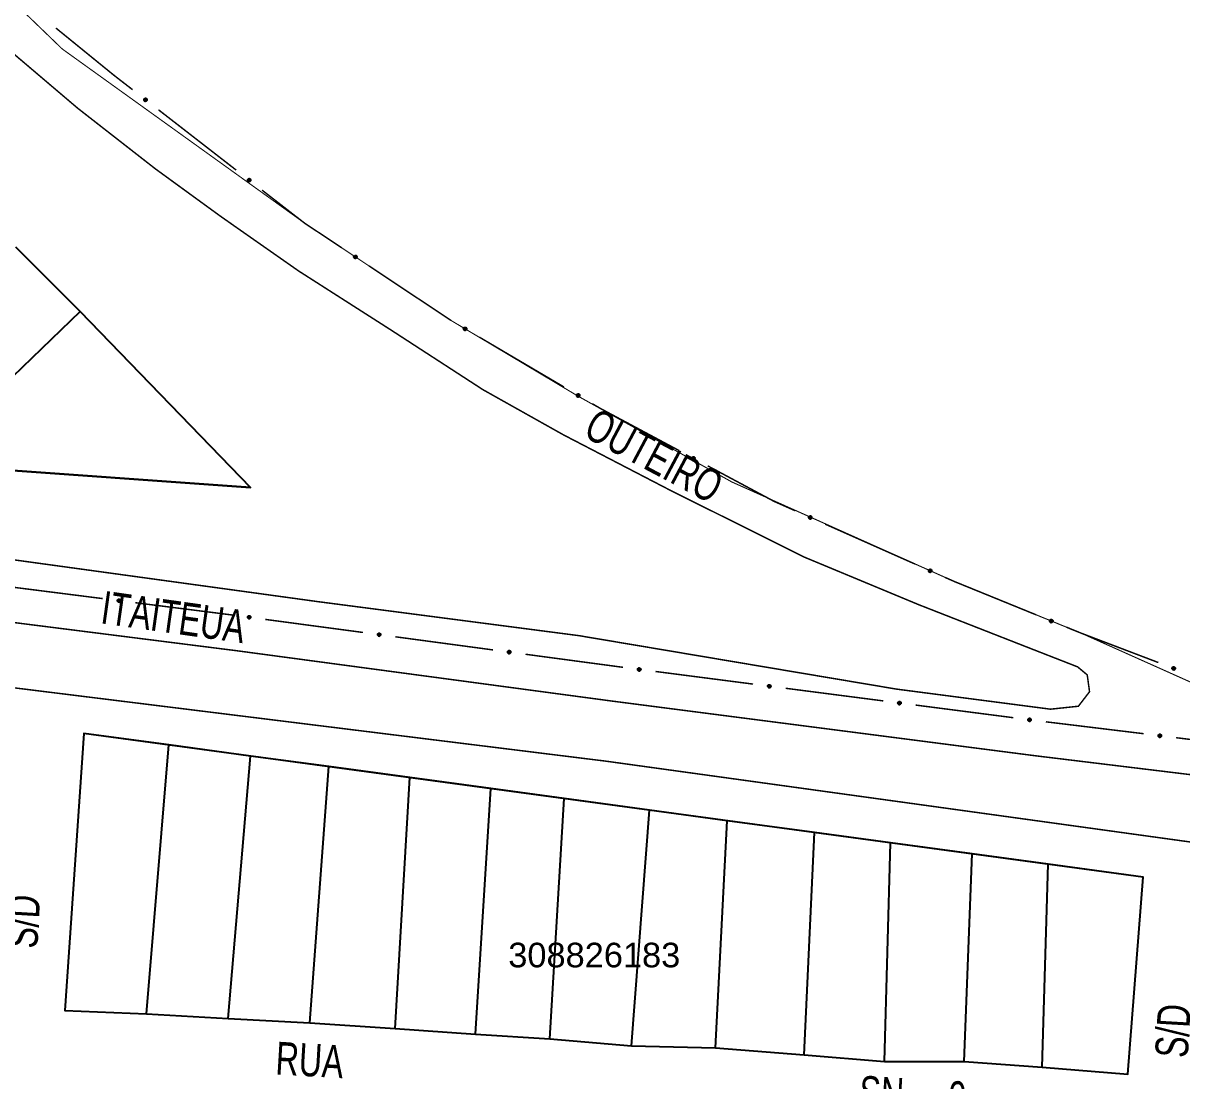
# Model space of a CAD drawing. Extents: x 205150 to 206910, y 4858726 to 4860849.
# Drawn here: x 206199 to 206340.3, y 4860243.1 to 4860372.1 of the extents above; entities that cross this region are included whole.
import ezdxf

# ---------------------------------------------------------------- set-up
doc = ezdxf.new("R2010")
doc.units = 0
doc.header["$LTSCALE"] = 1.5
doc.header["$MEASUREMENT"] = 0
doc.linetypes.add('TRACO_05', pattern=[11, 7, -1, 0.5, -1, 0.5, -1])
for name, color, linetype in [('CD-MALHA-LOTES', 7, 'CONTINUOUS'), ('CD_TXT_QUADRA', 7, 'CONTINUOUS'), ('HD-VALAS-DRENOS', 170, 'CONTINUOUS'), ('LM-LIM-SETOR-FISCAL', 7, 'CONTINUOUS'), ('RU-QUADRAS', 6, 'CONTINUOUS'), ('SV-EIXO-ROD-ESTR', 7, 'CONTINUOUS'), ('SV-EST-MUNIC-PAV', 20, 'CONTINUOUS'), ('SV-TXT-MUNIC-PAV', 20, 'CONTINUOUS'), ('SV-TXT-RUA-N-PAV-S-GUIA-C-GUIA', 7, 'CONTINUOUS')]:
    doc.layers.add(name, color=color, linetype=linetype)
doc.styles.add('ARIAL', font='ARIAL.TTF')
doc.linetypes.add('Limite', pattern='A,20,-3,[130,ltypeshp.shx,S=6.35,R=0,X=0,Y=0],-3,20', length=46)

msp = doc.modelspace()

# ---------------------------------------------------------------- linework, layer by layer
at = {"layer": 'CD-MALHA-LOTES'}
for points in [[(206198.08, 4860344.86), (206205.98, 4860336.97)], [(206205.98, 4860336.97), (206189.42, 4860321.05)], [(206192.58, 4860317.94), (206226.75, 4860315.52), (206205.98, 4860336.97)], [(206216.77, 4860284.1), (206206.42, 4860285.5), (206204.1, 4860251.71), (206214.06, 4860251.29)], [(206214.06, 4860251.29), (206216.77, 4860284.1)], [(206226.76, 4860282.74), (206216.77, 4860284.1)], [(206224.03, 4860250.74), (206226.76, 4860282.74)], [(206236.29, 4860281.45), (206226.76, 4860282.74)], [(206233.99, 4860250.19), (206236.29, 4860281.45)], [(206246.16, 4860280.11), (206236.29, 4860281.45)], [(206244.37, 4860249.5), (206246.16, 4860280.11)], [(206256.05, 4860278.77), (206246.16, 4860280.11)], [(206254.19, 4860248.8), (206256.05, 4860278.77)], [(206264.98, 4860277.56), (206256.05, 4860278.77)], [(206263.26, 4860248.24), (206264.98, 4860277.56)], [(206275.41, 4860276.14), (206264.98, 4860277.56)], [(206273.22, 4860247.41), (206275.41, 4860276.14)], [(206284.86, 4860274.86), (206275.41, 4860276.14)], [(206283.46, 4860247.13), (206284.86, 4860274.86)], [(206295.51, 4860273.42), (206284.86, 4860274.86)], [(206294.25, 4860246.31), (206295.51, 4860273.42)], [(206304.78, 4860272.16), (206295.51, 4860273.42)], [(206304.07, 4860245.48), (206304.78, 4860272.16)], [(206314.74, 4860270.81), (206304.78, 4860272.16)], [(206313.76, 4860245.48), (206314.74, 4860270.81)], [(206324.04, 4860269.55), (206314.74, 4860270.81)], [(206323.31, 4860244.79), (206324.04, 4860269.55)], [(206323.31, 4860244.79), (206333.74, 4860243.95), (206335.62, 4860267.98), (206324.04, 4860269.55)], [(206214.06, 4860251.29), (206224.03, 4860250.74)], [(206224.03, 4860250.74), (206233.99, 4860250.19)], [(206233.99, 4860250.19), (206244.37, 4860249.5)], [(206244.37, 4860249.5), (206254.19, 4860248.8)], [(206254.19, 4860248.8), (206263.26, 4860248.24)], [(206263.26, 4860248.24), (206273.22, 4860247.41)], [(206273.22, 4860247.41), (206283.46, 4860247.13)], [(206283.46, 4860247.13), (206294.25, 4860246.31)], [(206294.25, 4860246.31), (206304.07, 4860245.48)], [(206304.07, 4860245.48), (206313.76, 4860245.48)], [(206313.76, 4860245.48), (206323.31, 4860244.79)]]:
    msp.add_lwpolyline(points, dxfattribs=at)
at = {"layer": 'HD-VALAS-DRENOS', "linetype": 'TRACO_05', "const_width": 0.18, "flags": 128}
msp.add_lwpolyline([(206460.35, 4860255.95), (206359.06, 4860269.81), (206270.08, 4860282.12), (206180.93, 4860293.17), (206106.93, 4860301.72), (206054.09, 4860309.47), (206039.63, 4860309.88), (206036.89, 4860309.19), (206036.03, 4860301.76), (206038.08, 4860289.53)], dxfattribs=at)
at = {"layer": 'LM-LIM-SETOR-FISCAL', "linetype": 'Limite', "ltscale": 0.1, "const_width": 0.13, "flags": 128}
msp.add_lwpolyline([(205319.29, 4860270.52), (205308.71, 4860256.67), (205305.78, 4860258.84), (205287.54, 4860237.69), (205276.64, 4860225.85), (205246.75, 4860195.21), (205217.93, 4860166.62), (205205.07, 4860154.22), (205154.16, 4860103.62), (205198.33, 4860053.28), (205217.33, 4860073.87), (205228.31, 4860086.13), (205238.29, 4860095.9), (205249.21, 4860104.33), (205257.45, 4860109.18), (205264.02, 4860112.21), (205279.18, 4860117.77), (205286.26, 4860119.79), (205298.64, 4860121.61), (205309.27, 4860122.88), (205318.87, 4860123.38), (205330.48, 4860123.39), (205348.91, 4860120.43), (205359.29, 4860117.56), (205368.87, 4860113.52), (205387.79, 4860104.36), (205416.55, 4860084.92), (205427.35, 4860072.78), (205437.08, 4860059.62), (205479.77, 4859996.22), (205490.09, 4859981.19), (205507.28, 4859955.95), (205301.82, 4859758.53), (205304.27, 4859754.35), (205308.51, 4859743.48), (205314.17, 4859730.07), (205319.34, 4859714.73), (205318.69, 4859702.13), (205317.26, 4859690.64), (205315.74, 4859682.13), (205314.47, 4859670.89), (205312.89, 4859663.45), (205309.4, 4859652.21), (205307.5, 4859644.78), (205307.82, 4859635.75), (205310.04, 4859627.84), (205314.31, 4859618.34), (205319.85, 4859606.63), (205326.97, 4859596.97), (205332.19, 4859589.73), (205339.8, 4859581.22), (205346.76, 4859572.51), (205354, 4859559.81), (205353.39, 4859552.98), (205353.27, 4859547.01), (205355.22, 4859540.43), (205360.95, 4859533.08), (205371.88, 4859519.43), (205377.63, 4859512.44), (205385.79, 4859503.96), (205396.46, 4859500.67), (205404.7, 4859492.02), (205412.93, 4859478.57), (205420.22, 4859461.9), (205423.63, 4859449.31), (205425.2, 4859433.83), (205427.41, 4859417.81), (205434.87, 4859380.22), (205437.8, 4859372.3), (205447.24, 4859361.81), (205453.54, 4859349.48), (205459.05, 4859329.54), (205466.92, 4859311.43), (205476.36, 4859294.25), (205487.12, 4859281.65), (205492.89, 4859272.47), (205496.57, 4859259.35), (205503.39, 4859250.69), (205510.74, 4859242.04), (205513.88, 4859233.64), (205518.87, 4859225.77), (205525.3, 4859218.82), (205532.12, 4859213.83), (205535.79, 4859207.8), (205538.94, 4859201.5), (205542.88, 4859195.99), (205547.34, 4859189.96), (205548.12, 4859187.59), (205557.31, 4859181.03), (205563.87, 4859170.28), (205572.52, 4859159), (205575.67, 4859152.83), (205573.49, 4859146.26), (205574.41, 4859107.72), (205574.1, 4859102.45), (205570.43, 4859091.7), (205564.13, 4859081.46), (205558.88, 4859071.49), (205553.9, 4859063.1), (205553.9, 4859053.65), (205550.78, 4858995.23), (205582.12, 4858999.84), (205643.48, 4859000.72), (205662.02, 4859003.54), (205723.44, 4859017.98), (205780.86, 4859021.75), (205796.46, 4859023.04), (205822.25, 4859018.37), (205884.61, 4859012.81), (205949.14, 4859010.7), (206010.04, 4859007.01), (206085.77, 4858991.23), (206142.93, 4858964.03), (206222.76, 4858955.8), (206247.48, 4858946.16), (206320.03, 4858923.22), (206357.59, 4858908.6), (206441.35, 4858853.88), (206472.45, 4858825.54), (206535.38, 4858773.37), (206582.46, 4858737.4), (206654.71, 4858791.02), (206678.45, 4858818.8), (206712.51, 4858857.69), (206744.07, 4858897.64), (206751.69, 4858909.49), (206759.23, 4858922.23), (206766.2, 4858935.79), (206774.68, 4858954.45), (206780.86, 4858969.77), (206787.32, 4858989.53), (206795.67, 4859017.91), (206801.34, 4859037.45), (206804.81, 4859048.55), (206810.21, 4859067.25), (206818.72, 4859096.7), (206836.07, 4859155.15), (206846.57, 4859191.69), (206849.26, 4859199.97), (206857.1, 4859228.87), (206879.44, 4859306.63), (206888.86, 4859339.28), (206892.9, 4859355.31), (206898.05, 4859377.14), (206902.33, 4859396.65), (206903.66, 4859403.73), (206904.19, 4859408.48), (206905.69, 4859418.05), (206906.56, 4859427.57), (206907.69, 4859436.73), (206908.51, 4859451.61), (206908.98, 4859469.92), (206908.88, 4859478.27), (206909.31, 4859486.41), (206909.8, 4859503.75), (206908.06, 4859522.53), (206905.79, 4859539.89), (206902.11, 4859560.26), (206898.96, 4859576.34), (206897.7, 4859582.09), (206890.37, 4859608.85), (206880.35, 4859645.11), (206869.65, 4859680.81), (206865.82, 4859696.97), (206853.5, 4859740.64), (206829.42, 4859824.64), (206821, 4859851.39), (206812.97, 4859883.79), (206808.11, 4859900.23), (206792.3, 4859957.48), (206787.8, 4859976.76), (206777.66, 4860010.06), (206765, 4860051.58), (206755.54, 4860085.7), (206750.68, 4860101.63), (206741.17, 4860125.56), (206733.16, 4860141.6), (206724.53, 4860155.76), (206720.58, 4860162.18), (206711.45, 4860176.18), (206701.64, 4860187.46), (206699.72, 4860189.66), (206688, 4860201.91), (206676.62, 4860211.53), (206661.73, 4860222.42), (206647.52, 4860230.3), (206635.25, 4860235.79), (206614.85, 4860243.29), (206606.14, 4860245.65), (206597.68, 4860248), (206583.47, 4860251.01), (206568.95, 4860253.89), (206555.52, 4860256.25), (206536.42, 4860258.75), (206515.07, 4860261.46), (206491.2, 4860264.62), (206461.18, 4860268.88), (206439.8, 4860271.78), (206410.63, 4860276.21), (206388.16, 4860279.36), (206368.66, 4860282.7), (206354.57, 4860286.28), (206341.8, 4860291.58), (206328.08, 4860297.72), (206312.52, 4860304.06), (206285.44, 4860316.18), (206266.75, 4860326.61), (206251.28, 4860335.83), (206233.37, 4860347.73), (206203.78, 4860369), (206190.98, 4860381.36), (206176.1, 4860393.77), (206148.73, 4860420.73), (206131.72, 4860438.15), (206119.93, 4860450.72), (206096.07, 4860474.64), (206079.22, 4860491.32), (206053.65, 4860516.64), (206024.02, 4860544.98), (206003.48, 4860565.32), (205982.61, 4860587.19), (205969.68, 4860601.5), (205947.41, 4860624.23), (205941.47, 4860630.27), (205933.71, 4860637.54), (205921.87, 4860648.63), (205904.16, 4860665.5), (205891.55, 4860678.66), (205883.32, 4860686.89), (205866.07, 4860704.91), (205856.37, 4860714.35), (205825.17, 4860745.55), (205813.99, 4860756.84), (205803.22, 4860767.55), (205796.49, 4860774.25), (205790.73, 4860779.92), (205778.11, 4860792.25), (205767.26, 4860803.09), (205754.34, 4860816.31), (205748.7, 4860822.1), (205743.2, 4860827.74), (205737.56, 4860833.24), (205728.8, 4860841.85), (205722.27, 4860848.82), (205716.69, 4860834.76), (205683.28, 4860785.15), (205648.13, 4860731.52), (205621.03, 4860690.19), (205590.06, 4860643.83), (205580.55, 4860630.3), (205567.6, 4860611.82), (205565.6, 4860608.82), (205469.79, 4860465.73), (205420.74, 4860392.29), (205335.67, 4860262.2), (205321.6, 4860273.55)], close=True, dxfattribs=at)
at = {"layer": 'RU-QUADRAS'}
msp.add_lwpolyline([(206198.08, 4860344.86), (206205.98, 4860336.97), (206226.75, 4860315.52), (206192.58, 4860317.94)], dxfattribs=at)
msp.add_lwpolyline([(206206.42, 4860285.5), (206204.1, 4860251.71), (206214.06, 4860251.29), (206224.03, 4860250.74), (206233.99, 4860250.19), (206244.37, 4860249.5), (206254.19, 4860248.8), (206263.26, 4860248.24), (206273.22, 4860247.41), (206283.46, 4860247.13), (206294.25, 4860246.31), (206304.07, 4860245.48), (206313.76, 4860245.48), (206323.31, 4860244.79), (206333.74, 4860243.95), (206335.62, 4860267.98)], close=True, dxfattribs=at)
at = {"layer": 'SV-EIXO-ROD-ESTR', "const_width": 0.18, "flags": 128}
for points in [[(206203.01, 4860371.55), (206209.99, 4860365.87)], [(206209.99, 4860365.87), (206210.15, 4860365.74)], [(206210.15, 4860365.74), (206212.36, 4860364.03)], [(206215.52, 4860361.58), (206225, 4860354.22)], [(206228.16, 4860351.77), (206232.9, 4860348.09)], [(206232.9, 4860348.09), (206233.37, 4860347.73)], [(206233.37, 4860347.73), (206237.87, 4860344.74)], [(206241.21, 4860342.52), (206251.2, 4860335.88)], [(206254.64, 4860333.85), (206264.98, 4860327.76)], [(206268.43, 4860325.72), (206269.29, 4860325.22)], [(206269.29, 4860325.22), (206269.37, 4860325.17)], [(206269.37, 4860325.17), (206278.99, 4860320.02)], [(206282.51, 4860318.14), (206290.45, 4860313.89)], [(206290.45, 4860313.89), (206290.62, 4860313.8)], [(206290.62, 4860313.8), (206293.18, 4860312.66)], [(206296.84, 4860311.03), (206307.8, 4860306.16)], [(206311.46, 4860304.53), (206312.37, 4860304.13)], [(206312.37, 4860304.13), (206312.52, 4860304.06)], [(206196.82, 4860303.46), (206208.72, 4860301.95)], [(206312.52, 4860304.06), (206322.56, 4860299.97)], [(206212.69, 4860301.45), (206224.6, 4860299.94)], [(206228.56, 4860299.41), (206240.45, 4860297.82)], [(206326.26, 4860298.46), (206327.19, 4860298.08)], [(206244.42, 4860297.29), (206256.31, 4860295.69)], [(206327.19, 4860298.08), (206328.08, 4860297.72)], [(206328.08, 4860297.72), (206337.46, 4860294.15)], [(206260.28, 4860295.16), (206271.18, 4860293.7)], [(206271.18, 4860293.7), (206271.45, 4860293.66)], [(206271.45, 4860293.66), (206272.17, 4860293.57)], [(206276.14, 4860293.06), (206288.04, 4860291.52)], [(206292.01, 4860291.01), (206303.91, 4860289.47)], [(206307.87, 4860288.96), (206319.78, 4860287.42)], [(206323.74, 4860286.92), (206335.66, 4860285.47)], [(206339.63, 4860284.98), (206350.55, 4860283.65)]]:
    msp.add_lwpolyline(points, dxfattribs=at)
at = {"layer": 'SV-EIXO-ROD-ESTR', "flags": 128}
for points in [[(206213.89, 4860362.98), (206213.94, 4860362.98), (206213.98, 4860362.98), (206214.02, 4860362.97), (206214.05, 4860362.95), (206214.07, 4860362.92), (206214.09, 4860362.89), (206214.11, 4860362.85), (206214.12, 4860362.81), (206214.11, 4860362.76), (206214.1, 4860362.73), (206214.08, 4860362.7), (206214.05, 4860362.67), (206214.02, 4860362.65), (206213.98, 4860362.64), (206213.93, 4860362.63), (206213.89, 4860362.63), (206213.86, 4860362.65), (206213.83, 4860362.67), (206213.8, 4860362.69), (206213.78, 4860362.72), (206213.77, 4860362.76), (206213.76, 4860362.81), (206213.77, 4860362.85), (206213.78, 4860362.88), (206213.8, 4860362.91), (206213.82, 4860362.94), (206213.85, 4860362.96), (206213.89, 4860362.98)], [(206226.54, 4860353.17), (206226.58, 4860353.18), (206226.63, 4860353.17), (206226.66, 4860353.16), (206226.69, 4860353.14), (206226.72, 4860353.12), (206226.74, 4860353.09), (206226.75, 4860353.05), (206226.76, 4860353), (206226.75, 4860352.96), (206226.74, 4860352.92), (206226.72, 4860352.89), (206226.7, 4860352.87), (206226.67, 4860352.85), (206226.63, 4860352.83), (206226.58, 4860352.82), (206226.54, 4860352.83), (206226.5, 4860352.84), (206226.47, 4860352.86), (206226.45, 4860352.89), (206226.43, 4860352.92), (206226.41, 4860352.96), (206226.4, 4860353), (206226.41, 4860353.05), (206226.42, 4860353.08), (206226.44, 4860353.11), (206226.47, 4860353.14), (206226.49, 4860353.16), (206226.54, 4860353.17)], [(206239.48, 4860343.8), (206239.53, 4860343.81), (206239.57, 4860343.81), (206239.61, 4860343.8), (206239.64, 4860343.78), (206239.67, 4860343.76), (206239.69, 4860343.73), (206239.71, 4860343.7), (206239.72, 4860343.65), (206239.71, 4860343.6), (206239.7, 4860343.57), (206239.69, 4860343.54), (206239.67, 4860343.51), (206239.64, 4860343.49), (206239.6, 4860343.47), (206239.55, 4860343.46), (206239.51, 4860343.46), (206239.47, 4860343.47), (206239.44, 4860343.49), (206239.41, 4860343.51), (206239.39, 4860343.54), (206239.37, 4860343.58), (206239.36, 4860343.62), (206239.36, 4860343.67), (206239.38, 4860343.7), (206239.39, 4860343.73), (206239.42, 4860343.76), (206239.44, 4860343.78), (206239.48, 4860343.8)], [(206252.85, 4860335.03), (206252.9, 4860335.04), (206252.94, 4860335.04), (206252.98, 4860335.03), (206253.01, 4860335.02), (206253.04, 4860335), (206253.06, 4860334.97), (206253.08, 4860334.93), (206253.1, 4860334.89), (206253.09, 4860334.84), (206253.09, 4860334.81), (206253.07, 4860334.77), (206253.05, 4860334.75), (206253.02, 4860334.72), (206252.99, 4860334.7), (206252.94, 4860334.69), (206252.9, 4860334.69), (206252.86, 4860334.7), (206252.83, 4860334.71), (206252.8, 4860334.73), (206252.78, 4860334.76), (206252.76, 4860334.8), (206252.74, 4860334.85), (206252.74, 4860334.89), (206252.75, 4860334.92), (206252.77, 4860334.95), (206252.79, 4860334.98), (206252.81, 4860335.01), (206252.85, 4860335.03)], [(206266.64, 4860326.91), (206266.69, 4860326.92), (206266.73, 4860326.92), (206266.76, 4860326.91), (206266.79, 4860326.9), (206266.82, 4860326.88), (206266.85, 4860326.85), (206266.87, 4860326.81), (206266.88, 4860326.77), (206266.88, 4860326.72), (206266.87, 4860326.69), (206266.86, 4860326.65), (206266.84, 4860326.63), (206266.81, 4860326.6), (206266.77, 4860326.58), (206266.72, 4860326.57), (206266.68, 4860326.57), (206266.65, 4860326.58), (206266.62, 4860326.59), (206266.59, 4860326.61), (206266.56, 4860326.64), (206266.54, 4860326.68), (206266.53, 4860326.72), (206266.53, 4860326.77), (206266.54, 4860326.8), (206266.55, 4860326.83), (206266.57, 4860326.86), (206266.6, 4860326.89), (206266.64, 4860326.91)], [(206280.68, 4860319.24), (206280.72, 4860319.26), (206280.77, 4860319.26), (206280.8, 4860319.25), (206280.83, 4860319.24), (206280.86, 4860319.22), (206280.89, 4860319.19), (206280.91, 4860319.16), (206280.93, 4860319.11), (206280.93, 4860319.07), (206280.92, 4860319.03), (206280.91, 4860319), (206280.89, 4860318.97), (206280.86, 4860318.94), (206280.82, 4860318.92), (206280.78, 4860318.91), (206280.73, 4860318.91), (206280.7, 4860318.91), (206280.67, 4860318.93), (206280.64, 4860318.95), (206280.61, 4860318.97), (206280.59, 4860319.01), (206280.58, 4860319.06), (206280.57, 4860319.1), (206280.58, 4860319.13), (206280.59, 4860319.17), (206280.61, 4860319.2), (206280.64, 4860319.22), (206280.68, 4860319.24)], [(206294.92, 4860312), (206294.97, 4860312.02), (206295.01, 4860312.03), (206295.05, 4860312.02), (206295.08, 4860312.01), (206295.11, 4860311.99), (206295.14, 4860311.97), (206295.16, 4860311.94), (206295.18, 4860311.89), (206295.19, 4860311.85), (206295.18, 4860311.81), (206295.17, 4860311.78), (206295.16, 4860311.75), (206295.13, 4860311.72), (206295.1, 4860311.69), (206295.05, 4860311.68), (206295.01, 4860311.67), (206294.97, 4860311.68), (206294.94, 4860311.69), (206294.91, 4860311.71), (206294.88, 4860311.73), (206294.86, 4860311.76), (206294.84, 4860311.81), (206294.83, 4860311.85), (206294.84, 4860311.89), (206294.85, 4860311.92), (206294.87, 4860311.95), (206294.89, 4860311.98), (206294.92, 4860312)], [(206309.55, 4860305.51), (206309.59, 4860305.52), (206309.63, 4860305.53), (206309.67, 4860305.52), (206309.7, 4860305.51), (206309.73, 4860305.49), (206309.76, 4860305.47), (206309.79, 4860305.44), (206309.8, 4860305.39), (206309.81, 4860305.35), (206309.8, 4860305.31), (206309.79, 4860305.28), (206309.78, 4860305.25), (206309.75, 4860305.22), (206309.72, 4860305.2), (206309.67, 4860305.18), (206309.63, 4860305.17), (206309.59, 4860305.18), (206309.56, 4860305.19), (206309.53, 4860305.21), (206309.5, 4860305.23), (206309.48, 4860305.26), (206309.46, 4860305.31), (206309.45, 4860305.35), (206309.46, 4860305.39), (206309.47, 4860305.42), (206309.49, 4860305.45), (206309.51, 4860305.48), (206309.55, 4860305.51)], [(206210.58, 4860301.83), (206210.62, 4860301.86), (206210.65, 4860301.88), (206210.69, 4860301.88), (206210.73, 4860301.88), (206210.76, 4860301.87), (206210.79, 4860301.86), (206210.83, 4860301.83), (206210.86, 4860301.79), (206210.87, 4860301.75), (206210.88, 4860301.72), (206210.88, 4860301.68), (206210.87, 4860301.65), (206210.86, 4860301.61), (206210.83, 4860301.58), (206210.79, 4860301.55), (206210.75, 4860301.53), (206210.72, 4860301.53), (206210.68, 4860301.53), (206210.65, 4860301.54), (206210.61, 4860301.55), (206210.58, 4860301.58), (206210.55, 4860301.62), (206210.53, 4860301.65), (206210.53, 4860301.69), (206210.53, 4860301.72), (206210.54, 4860301.76), (206210.55, 4860301.79), (206210.58, 4860301.83)], [(206226.45, 4860299.81), (206226.49, 4860299.84), (206226.53, 4860299.86), (206226.57, 4860299.86), (206226.6, 4860299.86), (206226.63, 4860299.85), (206226.67, 4860299.84), (206226.7, 4860299.81), (206226.73, 4860299.77), (206226.75, 4860299.73), (206226.75, 4860299.69), (206226.75, 4860299.66), (206226.74, 4860299.63), (206226.73, 4860299.59), (206226.7, 4860299.56), (206226.66, 4860299.53), (206226.62, 4860299.51), (206226.59, 4860299.51), (206226.55, 4860299.51), (206226.52, 4860299.52), (206226.48, 4860299.53), (206226.45, 4860299.56), (206226.42, 4860299.6), (206226.4, 4860299.64), (206226.4, 4860299.67), (206226.4, 4860299.71), (206226.41, 4860299.74), (206226.42, 4860299.78), (206226.45, 4860299.81)], [(206324.32, 4860299.37), (206324.36, 4860299.39), (206324.41, 4860299.4), (206324.44, 4860299.39), (206324.47, 4860299.38), (206324.51, 4860299.37), (206324.53, 4860299.34), (206324.56, 4860299.31), (206324.58, 4860299.27), (206324.58, 4860299.22), (206324.58, 4860299.19), (206324.57, 4860299.15), (206324.56, 4860299.12), (206324.53, 4860299.09), (206324.5, 4860299.07), (206324.45, 4860299.05), (206324.41, 4860299.04), (206324.38, 4860299.05), (206324.34, 4860299.06), (206324.31, 4860299.07), (206324.28, 4860299.1), (206324.26, 4860299.13), (206324.24, 4860299.17), (206324.23, 4860299.22), (206324.23, 4860299.25), (206324.25, 4860299.29), (206324.26, 4860299.32), (206324.28, 4860299.35), (206324.32, 4860299.37)], [(206242.31, 4860297.68), (206242.35, 4860297.71), (206242.39, 4860297.73), (206242.42, 4860297.74), (206242.46, 4860297.73), (206242.49, 4860297.72), (206242.52, 4860297.71), (206242.56, 4860297.68), (206242.59, 4860297.65), (206242.6, 4860297.6), (206242.61, 4860297.57), (206242.61, 4860297.53), (206242.6, 4860297.5), (206242.59, 4860297.47), (206242.56, 4860297.43), (206242.52, 4860297.4), (206242.48, 4860297.38), (206242.45, 4860297.38), (206242.41, 4860297.38), (206242.37, 4860297.39), (206242.34, 4860297.41), (206242.31, 4860297.43), (206242.28, 4860297.47), (206242.26, 4860297.51), (206242.26, 4860297.54), (206242.26, 4860297.58), (206242.27, 4860297.61), (206242.28, 4860297.65), (206242.31, 4860297.68)], [(206258.17, 4860295.55), (206258.21, 4860295.58), (206258.24, 4860295.6), (206258.28, 4860295.61), (206258.32, 4860295.61), (206258.35, 4860295.6), (206258.38, 4860295.58), (206258.42, 4860295.56), (206258.45, 4860295.52), (206258.46, 4860295.48), (206258.47, 4860295.44), (206258.47, 4860295.41), (206258.46, 4860295.37), (206258.44, 4860295.34), (206258.42, 4860295.31), (206258.38, 4860295.28), (206258.34, 4860295.26), (206258.3, 4860295.25), (206258.27, 4860295.26), (206258.23, 4860295.26), (206258.2, 4860295.28), (206258.17, 4860295.3), (206258.14, 4860295.34), (206258.12, 4860295.38), (206258.12, 4860295.42), (206258.12, 4860295.45), (206258.13, 4860295.49), (206258.14, 4860295.52), (206258.17, 4860295.55)], [(206274.03, 4860293.44), (206274.06, 4860293.47), (206274.1, 4860293.49), (206274.14, 4860293.5), (206274.17, 4860293.49), (206274.21, 4860293.48), (206274.24, 4860293.47), (206274.28, 4860293.44), (206274.31, 4860293.41), (206274.32, 4860293.37), (206274.33, 4860293.33), (206274.33, 4860293.29), (206274.32, 4860293.26), (206274.3, 4860293.23), (206274.28, 4860293.19), (206274.24, 4860293.16), (206274.2, 4860293.15), (206274.16, 4860293.14), (206274.13, 4860293.14), (206274.09, 4860293.15), (206274.06, 4860293.17), (206274.03, 4860293.19), (206274, 4860293.23), (206273.98, 4860293.27), (206273.98, 4860293.3), (206273.98, 4860293.34), (206273.98, 4860293.37), (206274, 4860293.41), (206274.03, 4860293.44)], [(206339.24, 4860293.6), (206339.28, 4860293.62), (206339.32, 4860293.63), (206339.36, 4860293.62), (206339.39, 4860293.61), (206339.42, 4860293.6), (206339.45, 4860293.57), (206339.48, 4860293.54), (206339.5, 4860293.5), (206339.51, 4860293.45), (206339.51, 4860293.42), (206339.5, 4860293.38), (206339.48, 4860293.35), (206339.46, 4860293.32), (206339.42, 4860293.3), (206339.38, 4860293.28), (206339.34, 4860293.27), (206339.3, 4860293.27), (206339.27, 4860293.28), (206339.23, 4860293.3), (206339.21, 4860293.32), (206339.18, 4860293.35), (206339.16, 4860293.4), (206339.15, 4860293.44), (206339.15, 4860293.48), (206339.17, 4860293.51), (206339.18, 4860293.54), (206339.2, 4860293.57), (206339.24, 4860293.6)], [(206289.89, 4860291.39), (206289.93, 4860291.42), (206289.97, 4860291.44), (206290.01, 4860291.45), (206290.04, 4860291.44), (206290.08, 4860291.44), (206290.11, 4860291.42), (206290.14, 4860291.4), (206290.17, 4860291.36), (206290.19, 4860291.32), (206290.2, 4860291.28), (206290.2, 4860291.25), (206290.19, 4860291.21), (206290.17, 4860291.18), (206290.15, 4860291.14), (206290.11, 4860291.11), (206290.07, 4860291.1), (206290.03, 4860291.09), (206290, 4860291.09), (206289.96, 4860291.1), (206289.93, 4860291.12), (206289.9, 4860291.14), (206289.87, 4860291.18), (206289.85, 4860291.22), (206289.84, 4860291.26), (206289.85, 4860291.29), (206289.85, 4860291.33), (206289.87, 4860291.36), (206289.89, 4860291.39)], [(206305.76, 4860289.34), (206305.8, 4860289.37), (206305.84, 4860289.39), (206305.88, 4860289.4), (206305.91, 4860289.4), (206305.95, 4860289.39), (206305.98, 4860289.37), (206306.01, 4860289.35), (206306.04, 4860289.31), (206306.06, 4860289.27), (206306.07, 4860289.23), (206306.06, 4860289.2), (206306.06, 4860289.16), (206306.04, 4860289.13), (206306.01, 4860289.1), (206305.98, 4860289.07), (206305.94, 4860289.05), (206305.9, 4860289.04), (206305.87, 4860289.05), (206305.83, 4860289.05), (206305.8, 4860289.07), (206305.76, 4860289.09), (206305.74, 4860289.13), (206305.72, 4860289.17), (206305.71, 4860289.21), (206305.71, 4860289.24), (206305.72, 4860289.28), (206305.73, 4860289.31), (206305.76, 4860289.34)], [(206321.63, 4860287.3), (206321.67, 4860287.33), (206321.71, 4860287.34), (206321.75, 4860287.35), (206321.78, 4860287.35), (206321.81, 4860287.34), (206321.85, 4860287.32), (206321.88, 4860287.3), (206321.91, 4860287.26), (206321.93, 4860287.22), (206321.93, 4860287.18), (206321.93, 4860287.15), (206321.93, 4860287.11), (206321.91, 4860287.08), (206321.88, 4860287.05), (206321.84, 4860287.02), (206321.81, 4860287), (206321.77, 4860287), (206321.73, 4860287), (206321.7, 4860287), (206321.67, 4860287.02), (206321.63, 4860287.05), (206321.6, 4860287.08), (206321.59, 4860287.12), (206321.58, 4860287.16), (206321.58, 4860287.19), (206321.59, 4860287.23), (206321.6, 4860287.26), (206321.63, 4860287.3)], [(206337.51, 4860285.35), (206337.55, 4860285.38), (206337.59, 4860285.4), (206337.63, 4860285.41), (206337.66, 4860285.4), (206337.69, 4860285.4), (206337.73, 4860285.38), (206337.76, 4860285.36), (206337.79, 4860285.32), (206337.81, 4860285.28), (206337.82, 4860285.24), (206337.81, 4860285.21), (206337.81, 4860285.17), (206337.79, 4860285.14), (206337.77, 4860285.1), (206337.73, 4860285.07), (206337.69, 4860285.06), (206337.65, 4860285.05), (206337.62, 4860285.05), (206337.58, 4860285.06), (206337.55, 4860285.08), (206337.51, 4860285.1), (206337.49, 4860285.14), (206337.47, 4860285.18), (206337.46, 4860285.21), (206337.46, 4860285.25), (206337.47, 4860285.28), (206337.48, 4860285.32), (206337.51, 4860285.35)]]:
    msp.add_lwpolyline(points, close=True, dxfattribs=at)
for points in [[(206213.76, 4860362.83), (206214.03, 4860362.66)], [(206213.76, 4860362.81), (206214.02, 4860362.65)], [(206213.77, 4860362.86), (206214.06, 4860362.69)], [(206213.77, 4860362.85), (206214.05, 4860362.67)], [(206213.77, 4860362.78), (206214, 4860362.64)], [(206213.77, 4860362.76), (206213.98, 4860362.64)], [(206213.78, 4860362.88), (206214.08, 4860362.7)], [(206213.78, 4860362.74), (206213.95, 4860362.64)], [(206213.78, 4860362.72), (206213.93, 4860362.63)], [(206213.79, 4860362.9), (206214.08, 4860362.71)], [(206213.8, 4860362.91), (206214.1, 4860362.73)], [(206213.8, 4860362.7), (206213.91, 4860362.63)], [(206213.8, 4860362.69), (206213.89, 4860362.63)], [(206213.81, 4860362.93), (206214.1, 4860362.75)], [(206213.82, 4860362.94), (206214.11, 4860362.76)], [(206213.84, 4860362.95), (206214.11, 4860362.79)], [(206213.85, 4860362.96), (206214.12, 4860362.81)], [(206213.87, 4860362.97), (206214.11, 4860362.83)], [(206213.89, 4860362.98), (206214.11, 4860362.85)], [(206213.92, 4860362.98), (206214.09, 4860362.88)], [(206213.94, 4860362.98), (206214.09, 4860362.89)], [(206213.96, 4860362.98), (206214.07, 4860362.91)], [(206213.98, 4860362.98), (206214.07, 4860362.92)], [(206226.4, 4860353), (206226.67, 4860352.85)], [(206226.41, 4860353.05), (206226.7, 4860352.87)], [(206226.41, 4860353.02), (206226.68, 4860352.86)], [(206226.41, 4860352.98), (206226.64, 4860352.84)], [(206226.41, 4860352.96), (206226.63, 4860352.83)], [(206226.42, 4860353.08), (206226.72, 4860352.89)], [(206226.42, 4860353.06), (206226.71, 4860352.88)], [(206226.42, 4860352.93), (206226.6, 4860352.83)], [(206226.43, 4860353.09), (206226.73, 4860352.91)], [(206226.43, 4860352.92), (206226.58, 4860352.82)], [(206226.44, 4860353.11), (206226.74, 4860352.92)], [(206226.44, 4860352.9), (206226.55, 4860352.83)], [(206226.45, 4860352.89), (206226.54, 4860352.83)], [(206226.46, 4860353.12), (206226.74, 4860352.94)], [(206226.47, 4860353.14), (206226.75, 4860352.96)], [(206226.48, 4860353.14), (206226.75, 4860352.98)], [(206226.49, 4860353.16), (206226.76, 4860353)], [(206226.51, 4860353.16), (206226.75, 4860353.03)], [(206226.54, 4860353.17), (206226.75, 4860353.05)], [(206226.56, 4860353.17), (206226.74, 4860353.07)], [(206226.58, 4860353.18), (206226.74, 4860353.09)], [(206226.61, 4860353.18), (206226.72, 4860353.11)], [(206226.63, 4860353.17), (206226.72, 4860353.12)], [(206239.43, 4860343.77), (206239.71, 4860343.63)], [(206239.44, 4860343.78), (206239.72, 4860343.65)], [(206239.46, 4860343.79), (206239.71, 4860343.67)], [(206239.48, 4860343.8), (206239.71, 4860343.7)], [(206239.51, 4860343.81), (206239.69, 4860343.72)], [(206239.53, 4860343.81), (206239.69, 4860343.73)], [(206239.55, 4860343.81), (206239.67, 4860343.75)], [(206239.57, 4860343.81), (206239.67, 4860343.76)], [(206239.36, 4860343.67), (206239.67, 4860343.51)], [(206239.36, 4860343.62), (206239.64, 4860343.49)], [(206239.37, 4860343.68), (206239.67, 4860343.52)], [(206239.37, 4860343.64), (206239.65, 4860343.5)], [(206239.37, 4860343.6), (206239.61, 4860343.48)], [(206239.37, 4860343.58), (206239.6, 4860343.47)], [(206239.38, 4860343.7), (206239.69, 4860343.54)], [(206239.39, 4860343.73), (206239.7, 4860343.57)], [(206239.39, 4860343.72), (206239.69, 4860343.55)], [(206239.39, 4860343.56), (206239.57, 4860343.47)], [(206239.39, 4860343.54), (206239.55, 4860343.46)], [(206239.41, 4860343.74), (206239.71, 4860343.59)], [(206239.41, 4860343.52), (206239.52, 4860343.46)], [(206239.41, 4860343.51), (206239.51, 4860343.46)], [(206239.42, 4860343.76), (206239.71, 4860343.6)], [(206252.74, 4860334.89), (206253.05, 4860334.75)], [(206252.74, 4860334.86), (206253.03, 4860334.74)], [(206252.74, 4860334.85), (206253.02, 4860334.72)], [(206252.75, 4860334.92), (206253.07, 4860334.77)], [(206252.75, 4860334.9), (206253.06, 4860334.76)], [(206252.75, 4860334.82), (206253, 4860334.71)], [(206252.76, 4860334.94), (206253.08, 4860334.79)], [(206252.76, 4860334.8), (206252.99, 4860334.7)], [(206252.77, 4860334.95), (206253.09, 4860334.81)], [(206252.77, 4860334.78), (206252.96, 4860334.7)], [(206252.78, 4860334.97), (206253.09, 4860334.83)], [(206252.78, 4860334.76), (206252.94, 4860334.69)], [(206252.79, 4860334.98), (206253.09, 4860334.84)], [(206252.79, 4860334.75), (206252.91, 4860334.69)], [(206252.8, 4860334.73), (206252.9, 4860334.69)], [(206252.81, 4860335.01), (206253.1, 4860334.89)], [(206252.81, 4860334.99), (206253.09, 4860334.87)], [(206252.83, 4860335.02), (206253.09, 4860334.91)], [(206252.85, 4860335.03), (206253.08, 4860334.93)], [(206252.88, 4860335.03), (206253.07, 4860334.96)], [(206252.9, 4860335.04), (206253.06, 4860334.97)], [(206252.92, 4860335.04), (206253.04, 4860334.99)], [(206252.94, 4860335.04), (206253.04, 4860335)], [(206266.55, 4860326.83), (206266.87, 4860326.69)], [(206266.55, 4860326.82), (206266.86, 4860326.67)], [(206266.57, 4860326.86), (206266.88, 4860326.72)], [(206266.57, 4860326.85), (206266.87, 4860326.71)], [(206266.59, 4860326.87), (206266.88, 4860326.75)], [(206266.6, 4860326.89), (206266.88, 4860326.77)], [(206266.62, 4860326.9), (206266.87, 4860326.79)], [(206266.64, 4860326.91), (206266.87, 4860326.81)], [(206266.66, 4860326.91), (206266.85, 4860326.83)], [(206266.69, 4860326.92), (206266.85, 4860326.85)], [(206266.71, 4860326.92), (206266.83, 4860326.87)], [(206266.73, 4860326.92), (206266.82, 4860326.88)], [(206266.53, 4860326.77), (206266.84, 4860326.63)], [(206266.53, 4860326.74), (206266.82, 4860326.61)], [(206266.53, 4860326.72), (206266.81, 4860326.6)], [(206266.54, 4860326.8), (206266.86, 4860326.65)], [(206266.54, 4860326.78), (206266.85, 4860326.64)], [(206266.54, 4860326.7), (206266.79, 4860326.59)], [(206266.54, 4860326.68), (206266.77, 4860326.58)], [(206266.56, 4860326.66), (206266.74, 4860326.58)], [(206266.56, 4860326.64), (206266.72, 4860326.57)], [(206266.58, 4860326.63), (206266.7, 4860326.57)], [(206266.59, 4860326.61), (206266.68, 4860326.57)], [(206280.57, 4860319.1), (206280.89, 4860318.97)], [(206280.57, 4860319.08), (206280.87, 4860318.96)], [(206280.58, 4860319.13), (206280.91, 4860319)], [(206280.58, 4860319.11), (206280.89, 4860318.99)], [(206280.58, 4860319.06), (206280.86, 4860318.94)], [(206280.59, 4860319.17), (206280.92, 4860319.03)], [(206280.59, 4860319.15), (206280.91, 4860319.01)], [(206280.59, 4860319.03), (206280.84, 4860318.93)], [(206280.59, 4860319.01), (206280.82, 4860318.92)], [(206280.61, 4860319.2), (206280.93, 4860319.07)], [(206280.61, 4860319.18), (206280.92, 4860319.05)], [(206280.61, 4860318.99), (206280.79, 4860318.92)], [(206280.61, 4860318.97), (206280.78, 4860318.91)], [(206280.63, 4860319.21), (206280.92, 4860319.09)], [(206280.63, 4860318.96), (206280.75, 4860318.91)], [(206280.64, 4860319.22), (206280.93, 4860319.11)], [(206280.64, 4860318.95), (206280.73, 4860318.91)], [(206280.66, 4860319.23), (206280.91, 4860319.14)], [(206280.68, 4860319.24), (206280.91, 4860319.16)], [(206280.7, 4860319.25), (206280.89, 4860319.18)], [(206280.72, 4860319.26), (206280.89, 4860319.19)], [(206280.75, 4860319.26), (206280.87, 4860319.21)], [(206280.77, 4860319.26), (206280.86, 4860319.22)], [(206294.83, 4860311.85), (206295.16, 4860311.75)], [(206294.84, 4860311.89), (206295.17, 4860311.78)], [(206294.84, 4860311.87), (206295.16, 4860311.76)], [(206294.84, 4860311.83), (206295.14, 4860311.73)], [(206294.84, 4860311.81), (206295.13, 4860311.72)], [(206294.85, 4860311.92), (206295.18, 4860311.81)], [(206294.85, 4860311.9), (206295.18, 4860311.79)], [(206294.85, 4860311.79), (206295.11, 4860311.71)], [(206294.86, 4860311.94), (206295.18, 4860311.83)], [(206294.86, 4860311.76), (206295.1, 4860311.69)], [(206294.87, 4860311.95), (206295.19, 4860311.85)], [(206294.87, 4860311.75), (206295.07, 4860311.69)], [(206294.88, 4860311.96), (206295.18, 4860311.87)], [(206294.88, 4860311.73), (206295.05, 4860311.68)], [(206294.89, 4860311.98), (206295.18, 4860311.89)], [(206294.9, 4860311.72), (206295.02, 4860311.68)], [(206294.91, 4860311.99), (206295.17, 4860311.91)], [(206294.91, 4860311.71), (206295.01, 4860311.67)], [(206294.92, 4860312), (206295.16, 4860311.94)], [(206294.95, 4860312.01), (206295.15, 4860311.96)], [(206294.97, 4860312.02), (206295.14, 4860311.97)], [(206294.99, 4860312.03), (206295.12, 4860311.98)], [(206295.01, 4860312.03), (206295.11, 4860311.99)], [(206309.45, 4860305.35), (206309.78, 4860305.25)], [(206309.46, 4860305.39), (206309.79, 4860305.28)], [(206309.46, 4860305.37), (206309.78, 4860305.26)], [(206309.46, 4860305.33), (206309.76, 4860305.23)], [(206309.46, 4860305.31), (206309.75, 4860305.22)], [(206309.47, 4860305.42), (206309.8, 4860305.31)], [(206309.47, 4860305.4), (206309.8, 4860305.29)], [(206309.47, 4860305.29), (206309.73, 4860305.21)], [(206309.48, 4860305.44), (206309.8, 4860305.33)], [(206309.48, 4860305.26), (206309.72, 4860305.2)], [(206309.49, 4860305.45), (206309.81, 4860305.35)], [(206309.49, 4860305.25), (206309.69, 4860305.19)], [(206309.5, 4860305.47), (206309.8, 4860305.37)], [(206309.5, 4860305.23), (206309.67, 4860305.18)], [(206309.51, 4860305.48), (206309.8, 4860305.39)], [(206309.52, 4860305.22), (206309.64, 4860305.18)], [(206309.53, 4860305.49), (206309.79, 4860305.41)], [(206309.53, 4860305.21), (206309.63, 4860305.17)], [(206309.55, 4860305.51), (206309.79, 4860305.44)], [(206309.57, 4860305.51), (206309.77, 4860305.46)], [(206309.59, 4860305.52), (206309.76, 4860305.47)], [(206309.62, 4860305.53), (206309.74, 4860305.49)], [(206309.63, 4860305.53), (206309.73, 4860305.49)], [(206210.53, 4860301.72), (206210.88, 4860301.72)], [(206210.53, 4860301.71), (206210.88, 4860301.7)], [(206210.53, 4860301.69), (206210.88, 4860301.68)], [(206210.53, 4860301.67), (206210.87, 4860301.66)], [(206210.53, 4860301.65), (206210.87, 4860301.65)], [(206210.54, 4860301.76), (206210.87, 4860301.75)], [(206210.54, 4860301.74), (206210.87, 4860301.74)], [(206210.54, 4860301.63), (206210.86, 4860301.63)], [(206210.55, 4860301.79), (206210.86, 4860301.79)], [(206210.55, 4860301.78), (206210.86, 4860301.77)], [(206210.55, 4860301.62), (206210.86, 4860301.61)], [(206210.56, 4860301.81), (206210.84, 4860301.81)], [(206210.57, 4860301.6), (206210.84, 4860301.6)], [(206210.58, 4860301.83), (206210.83, 4860301.83)], [(206210.58, 4860301.58), (206210.83, 4860301.58)], [(206210.6, 4860301.84), (206210.8, 4860301.84)], [(206210.6, 4860301.57), (206210.8, 4860301.56)], [(206210.61, 4860301.55), (206210.79, 4860301.55)], [(206210.62, 4860301.86), (206210.79, 4860301.86)], [(206210.63, 4860301.54), (206210.77, 4860301.54)], [(206210.64, 4860301.87), (206210.77, 4860301.86)], [(206210.65, 4860301.88), (206210.76, 4860301.87)], [(206210.65, 4860301.54), (206210.75, 4860301.53)], [(206226.4, 4860299.71), (206226.75, 4860299.69)], [(206226.4, 4860299.69), (206226.75, 4860299.67)], [(206226.4, 4860299.67), (206226.75, 4860299.66)], [(206226.4, 4860299.64), (206226.74, 4860299.63)], [(206226.41, 4860299.74), (206226.75, 4860299.73)], [(206226.41, 4860299.72), (206226.75, 4860299.72)], [(206226.41, 4860299.65), (206226.75, 4860299.64)], [(206226.42, 4860299.78), (206226.73, 4860299.77)], [(206226.42, 4860299.76), (206226.73, 4860299.75)], [(206226.42, 4860299.61), (206226.73, 4860299.61)], [(206226.42, 4860299.6), (206226.73, 4860299.59)], [(206226.44, 4860299.79), (206226.71, 4860299.79)], [(206226.44, 4860299.58), (206226.71, 4860299.58)], [(206226.45, 4860299.81), (206226.7, 4860299.81)], [(206226.45, 4860299.56), (206226.7, 4860299.56)], [(206226.47, 4860299.82), (206226.68, 4860299.82)], [(206226.47, 4860299.55), (206226.67, 4860299.54)], [(206226.48, 4860299.53), (206226.66, 4860299.53)], [(206226.49, 4860299.84), (206226.67, 4860299.84)], [(206226.51, 4860299.85), (206226.64, 4860299.84)], [(206226.51, 4860299.52), (206226.64, 4860299.52)], [(206226.52, 4860299.52), (206226.62, 4860299.51)], [(206226.53, 4860299.86), (206226.63, 4860299.85)], [(206324.23, 4860299.25), (206324.57, 4860299.15)], [(206324.23, 4860299.23), (206324.56, 4860299.14)], [(206324.23, 4860299.22), (206324.56, 4860299.12)], [(206324.24, 4860299.27), (206324.58, 4860299.17)], [(206324.24, 4860299.19), (206324.54, 4860299.11)], [(206324.24, 4860299.17), (206324.53, 4860299.09)], [(206324.25, 4860299.29), (206324.58, 4860299.19)], [(206324.25, 4860299.15), (206324.51, 4860299.08)], [(206324.26, 4860299.32), (206324.58, 4860299.22)], [(206324.26, 4860299.3), (206324.58, 4860299.21)], [(206324.26, 4860299.13), (206324.5, 4860299.07)], [(206324.27, 4860299.11), (206324.47, 4860299.06)], [(206324.28, 4860299.35), (206324.58, 4860299.27)], [(206324.28, 4860299.33), (206324.58, 4860299.25)], [(206324.28, 4860299.1), (206324.45, 4860299.05)], [(206324.3, 4860299.36), (206324.57, 4860299.29)], [(206324.3, 4860299.08), (206324.43, 4860299.05)], [(206324.31, 4860299.07), (206324.41, 4860299.04)], [(206324.32, 4860299.37), (206324.56, 4860299.31)], [(206324.34, 4860299.38), (206324.54, 4860299.33)], [(206324.36, 4860299.39), (206324.53, 4860299.34)], [(206324.39, 4860299.4), (206324.51, 4860299.36)], [(206324.41, 4860299.4), (206324.51, 4860299.37)], [(206242.26, 4860297.58), (206242.61, 4860297.57)], [(206242.26, 4860297.56), (206242.61, 4860297.55)], [(206242.26, 4860297.54), (206242.61, 4860297.53)], [(206242.26, 4860297.53), (206242.6, 4860297.52)], [(206242.26, 4860297.51), (206242.6, 4860297.5)], [(206242.27, 4860297.61), (206242.6, 4860297.6)], [(206242.27, 4860297.6), (206242.6, 4860297.59)], [(206242.27, 4860297.49), (206242.59, 4860297.48)], [(206242.28, 4860297.65), (206242.59, 4860297.65)], [(206242.28, 4860297.63), (206242.59, 4860297.63)], [(206242.28, 4860297.47), (206242.59, 4860297.47)], [(206242.3, 4860297.66), (206242.57, 4860297.66)], [(206242.3, 4860297.45), (206242.57, 4860297.45)], [(206242.31, 4860297.68), (206242.56, 4860297.68)], [(206242.31, 4860297.43), (206242.56, 4860297.43)], [(206242.33, 4860297.7), (206242.53, 4860297.7)], [(206242.33, 4860297.42), (206242.53, 4860297.42)], [(206242.34, 4860297.41), (206242.52, 4860297.4)], [(206242.35, 4860297.71), (206242.52, 4860297.71)], [(206242.36, 4860297.4), (206242.49, 4860297.39)], [(206242.37, 4860297.72), (206242.5, 4860297.72)], [(206242.37, 4860297.39), (206242.48, 4860297.38)], [(206242.39, 4860297.73), (206242.49, 4860297.72)], [(206258.12, 4860295.45), (206258.47, 4860295.44)], [(206258.12, 4860295.44), (206258.47, 4860295.42)], [(206258.12, 4860295.42), (206258.47, 4860295.41)], [(206258.12, 4860295.4), (206258.46, 4860295.39)], [(206258.12, 4860295.38), (206258.46, 4860295.37)], [(206258.13, 4860295.49), (206258.46, 4860295.48)], [(206258.13, 4860295.47), (206258.46, 4860295.46)], [(206258.13, 4860295.36), (206258.45, 4860295.36)], [(206258.14, 4860295.52), (206258.45, 4860295.52)], [(206258.14, 4860295.5), (206258.45, 4860295.5)], [(206258.14, 4860295.34), (206258.44, 4860295.34)], [(206258.15, 4860295.54), (206258.43, 4860295.54)], [(206258.16, 4860295.33), (206258.43, 4860295.32)], [(206258.17, 4860295.55), (206258.42, 4860295.56)], [(206258.17, 4860295.3), (206258.42, 4860295.31)], [(206258.19, 4860295.57), (206258.39, 4860295.57)], [(206258.19, 4860295.29), (206258.39, 4860295.29)], [(206258.2, 4860295.28), (206258.38, 4860295.28)], [(206258.21, 4860295.58), (206258.38, 4860295.58)], [(206258.22, 4860295.27), (206258.35, 4860295.27)], [(206258.23, 4860295.6), (206258.36, 4860295.59)], [(206258.23, 4860295.26), (206258.34, 4860295.26)], [(206258.24, 4860295.6), (206258.35, 4860295.6)], [(206273.98, 4860293.37), (206274.32, 4860293.37)], [(206273.98, 4860293.36), (206274.32, 4860293.35)], [(206273.98, 4860293.34), (206274.33, 4860293.33)], [(206273.98, 4860293.32), (206274.33, 4860293.31)], [(206273.98, 4860293.3), (206274.33, 4860293.29)], [(206273.98, 4860293.28), (206274.32, 4860293.28)], [(206273.98, 4860293.27), (206274.32, 4860293.26)], [(206273.99, 4860293.25), (206274.31, 4860293.24)], [(206274, 4860293.41), (206274.31, 4860293.41)], [(206274, 4860293.39), (206274.31, 4860293.39)], [(206274, 4860293.23), (206274.3, 4860293.23)], [(206274.01, 4860293.42), (206274.29, 4860293.42)], [(206274.02, 4860293.21), (206274.29, 4860293.21)], [(206274.03, 4860293.44), (206274.28, 4860293.44)], [(206274.03, 4860293.19), (206274.28, 4860293.19)], [(206274.05, 4860293.46), (206274.25, 4860293.46)], [(206274.05, 4860293.18), (206274.25, 4860293.18)], [(206274.06, 4860293.47), (206274.24, 4860293.47)], [(206274.06, 4860293.17), (206274.24, 4860293.16)], [(206274.08, 4860293.16), (206274.21, 4860293.15)], [(206274.09, 4860293.48), (206274.22, 4860293.48)], [(206274.09, 4860293.15), (206274.2, 4860293.15)], [(206274.1, 4860293.49), (206274.21, 4860293.48)], [(206339.15, 4860293.48), (206339.5, 4860293.38)], [(206339.15, 4860293.44), (206339.48, 4860293.35)], [(206339.16, 4860293.49), (206339.5, 4860293.4)], [(206339.16, 4860293.46), (206339.48, 4860293.37)], [(206339.16, 4860293.42), (206339.46, 4860293.34)], [(206339.16, 4860293.4), (206339.46, 4860293.32)], [(206339.17, 4860293.51), (206339.51, 4860293.42)], [(206339.17, 4860293.38), (206339.44, 4860293.31)], [(206339.18, 4860293.54), (206339.51, 4860293.45)], [(206339.18, 4860293.52), (206339.5, 4860293.44)], [(206339.18, 4860293.35), (206339.42, 4860293.3)], [(206339.2, 4860293.57), (206339.5, 4860293.5)], [(206339.2, 4860293.55), (206339.5, 4860293.48)], [(206339.2, 4860293.34), (206339.39, 4860293.29)], [(206339.21, 4860293.32), (206339.38, 4860293.28)], [(206339.22, 4860293.58), (206339.49, 4860293.52)], [(206339.22, 4860293.31), (206339.35, 4860293.27)], [(206339.23, 4860293.3), (206339.34, 4860293.27)], [(206339.24, 4860293.6), (206339.48, 4860293.54)], [(206339.26, 4860293.61), (206339.46, 4860293.56)], [(206339.28, 4860293.62), (206339.45, 4860293.57)], [(206339.3, 4860293.62), (206339.43, 4860293.59)], [(206339.32, 4860293.63), (206339.42, 4860293.6)], [(206289.84, 4860291.26), (206290.2, 4860291.25)], [(206289.85, 4860291.33), (206290.19, 4860291.32)], [(206289.85, 4860291.31), (206290.19, 4860291.3)], [(206289.85, 4860291.29), (206290.2, 4860291.28)], [(206289.85, 4860291.27), (206290.2, 4860291.26)], [(206289.85, 4860291.24), (206290.19, 4860291.23)], [(206289.85, 4860291.22), (206290.19, 4860291.21)], [(206289.86, 4860291.34), (206290.18, 4860291.34)], [(206289.86, 4860291.2), (206290.18, 4860291.19)], [(206289.87, 4860291.36), (206290.17, 4860291.36)], [(206289.87, 4860291.18), (206290.17, 4860291.18)], [(206289.88, 4860291.37), (206290.16, 4860291.38)], [(206289.89, 4860291.39), (206290.14, 4860291.4)], [(206289.89, 4860291.16), (206290.16, 4860291.16)], [(206289.9, 4860291.14), (206290.15, 4860291.14)], [(206289.92, 4860291.41), (206290.12, 4860291.41)], [(206289.92, 4860291.13), (206290.12, 4860291.13)], [(206289.93, 4860291.42), (206290.11, 4860291.42)], [(206289.93, 4860291.12), (206290.11, 4860291.11)], [(206289.95, 4860291.43), (206290.08, 4860291.43)], [(206289.95, 4860291.11), (206290.08, 4860291.11)], [(206289.96, 4860291.1), (206290.07, 4860291.1)], [(206289.97, 4860291.44), (206290.08, 4860291.44)], [(206305.71, 4860289.24), (206306.07, 4860289.23)], [(206305.71, 4860289.21), (206306.06, 4860289.2)], [(206305.72, 4860289.28), (206306.06, 4860289.27)], [(206305.72, 4860289.26), (206306.06, 4860289.25)], [(206305.72, 4860289.22), (206306.06, 4860289.21)], [(206305.72, 4860289.19), (206306.06, 4860289.18)], [(206305.72, 4860289.17), (206306.06, 4860289.16)], [(206305.73, 4860289.31), (206306.04, 4860289.31)], [(206305.73, 4860289.29), (206306.05, 4860289.29)], [(206305.73, 4860289.15), (206306.04, 4860289.15)], [(206305.74, 4860289.13), (206306.04, 4860289.13)], [(206305.75, 4860289.33), (206306.02, 4860289.33)], [(206305.75, 4860289.11), (206306.02, 4860289.11)], [(206305.76, 4860289.34), (206306.01, 4860289.35)], [(206305.76, 4860289.09), (206306.01, 4860289.1)], [(206305.78, 4860289.36), (206305.99, 4860289.36)], [(206305.79, 4860289.08), (206305.99, 4860289.08)], [(206305.8, 4860289.37), (206305.98, 4860289.37)], [(206305.8, 4860289.07), (206305.98, 4860289.07)], [(206305.82, 4860289.38), (206305.95, 4860289.38)], [(206305.82, 4860289.06), (206305.95, 4860289.06)], [(206305.83, 4860289.05), (206305.94, 4860289.05)], [(206305.84, 4860289.39), (206305.95, 4860289.39)], [(206321.6, 4860287.26), (206321.91, 4860287.26)], [(206321.6, 4860287.24), (206321.91, 4860287.24)], [(206321.62, 4860287.28), (206321.89, 4860287.28)], [(206321.63, 4860287.3), (206321.88, 4860287.3)], [(206321.65, 4860287.31), (206321.86, 4860287.31)], [(206321.67, 4860287.33), (206321.85, 4860287.32)], [(206321.69, 4860287.34), (206321.82, 4860287.33)], [(206321.71, 4860287.34), (206321.81, 4860287.34)], [(206321.58, 4860287.19), (206321.93, 4860287.18)], [(206321.58, 4860287.18), (206321.93, 4860287.16)], [(206321.58, 4860287.16), (206321.93, 4860287.15)], [(206321.59, 4860287.23), (206321.93, 4860287.22)], [(206321.59, 4860287.21), (206321.93, 4860287.2)], [(206321.59, 4860287.14), (206321.93, 4860287.13)], [(206321.59, 4860287.12), (206321.93, 4860287.11)], [(206321.6, 4860287.1), (206321.91, 4860287.1)], [(206321.6, 4860287.08), (206321.91, 4860287.08)], [(206321.62, 4860287.07), (206321.89, 4860287.06)], [(206321.63, 4860287.05), (206321.88, 4860287.05)], [(206321.66, 4860287.03), (206321.86, 4860287.03)], [(206321.67, 4860287.02), (206321.84, 4860287.02)], [(206321.69, 4860287.01), (206321.82, 4860287.01)], [(206321.7, 4860287), (206321.81, 4860287)], [(206337.46, 4860285.25), (206337.82, 4860285.24)], [(206337.46, 4860285.21), (206337.81, 4860285.21)], [(206337.47, 4860285.28), (206337.81, 4860285.28)], [(206337.47, 4860285.27), (206337.81, 4860285.26)], [(206337.47, 4860285.23), (206337.81, 4860285.22)], [(206337.47, 4860285.19), (206337.81, 4860285.19)], [(206337.47, 4860285.18), (206337.81, 4860285.17)], [(206337.48, 4860285.32), (206337.79, 4860285.32)], [(206337.48, 4860285.3), (206337.8, 4860285.3)], [(206337.48, 4860285.16), (206337.79, 4860285.15)], [(206337.49, 4860285.14), (206337.79, 4860285.14)], [(206337.5, 4860285.33), (206337.77, 4860285.34)], [(206337.5, 4860285.12), (206337.78, 4860285.12)], [(206337.51, 4860285.35), (206337.76, 4860285.36)], [(206337.51, 4860285.1), (206337.77, 4860285.1)], [(206337.53, 4860285.37), (206337.74, 4860285.37)], [(206337.54, 4860285.09), (206337.74, 4860285.09)], [(206337.55, 4860285.38), (206337.73, 4860285.38)], [(206337.55, 4860285.08), (206337.73, 4860285.07)], [(206337.57, 4860285.39), (206337.7, 4860285.39)], [(206337.57, 4860285.07), (206337.7, 4860285.07)], [(206337.58, 4860285.06), (206337.69, 4860285.06)], [(206337.59, 4860285.4), (206337.69, 4860285.4)]]:
    msp.add_lwpolyline(points, dxfattribs=at)
at = {"layer": 'SV-EST-MUNIC-PAV', "linetype": 'Continuous', "const_width": 0.18, "flags": 128}
msp.add_lwpolyline([(206188.56, 4860307.96), (206235.03, 4860301.57), (206266.8, 4860297.43), (206305.52, 4860290.91), (206324.31, 4860288.46), (206327.71, 4860288.82), (206329.07, 4860290.59), (206328.79, 4860292.64), (206327.62, 4860293.62), (206321.58, 4860295.98), (206308.23, 4860301.21), (206294.33, 4860306.99), (206277.98, 4860315.14), (206264.9, 4860321.93), (206255.1, 4860327.43), (206243.82, 4860334.75), (206232.59, 4860341.93), (206223.17, 4860348.53), (206215.16, 4860354.36), (206205.68, 4860361.76), (206196.08, 4860369.92)], dxfattribs=at)
at = {"layer": 'SV-EST-MUNIC-PAV', "const_width": 0.18, "flags": 128}
for points in [[(206191.41, 4860299.85), (206224.99, 4860295.6)], [(206224.99, 4860295.6), (206270.9, 4860289.44)], [(206270.9, 4860289.44), (206322.52, 4860282.77)], [(206322.52, 4860282.77), (206350.78, 4860279.33)]]:
    msp.add_lwpolyline(points, dxfattribs=at)

# ---------------------------------------------------------------- texts
at = {"layer": 'CD_TXT_QUADRA', "style": 'ARIAL'}
msp.add_text('308826183', height=3, dxfattribs=at).set_placement((206258.18, 4860256.97))
at = {"layer": 'SV-TXT-MUNIC-PAV', "style": 'ARIAL', "width": 0.7}
for s, rotation, p in [('OUTEIRO', 332, (206267.17, 4860321.82)), ('ITAITEUA', 352, (206208.35, 4860298.95))]:
    msp.add_text(s, height=4, rotation=rotation, dxfattribs=at).set_placement(p)
at = {"layer": 'SV-TXT-RUA-N-PAV-S-GUIA-C-GUIA', "style": 'ARIAL', "width": 0.7}
for s, rotation, p in [('           RUA                                  S/D', 86.6658, (206197.41, 4860202.14)), ('           RUA                                  S/D', 86.6658, (206337.72, 4860188.8)), ('           RUA                                                          SN     9', 356.6658, (206217.79, 4860244.61))]:
    msp.add_text(s, height=4, rotation=rotation, dxfattribs=at).set_placement(p)

doc.saveas('drawing.dxf')
